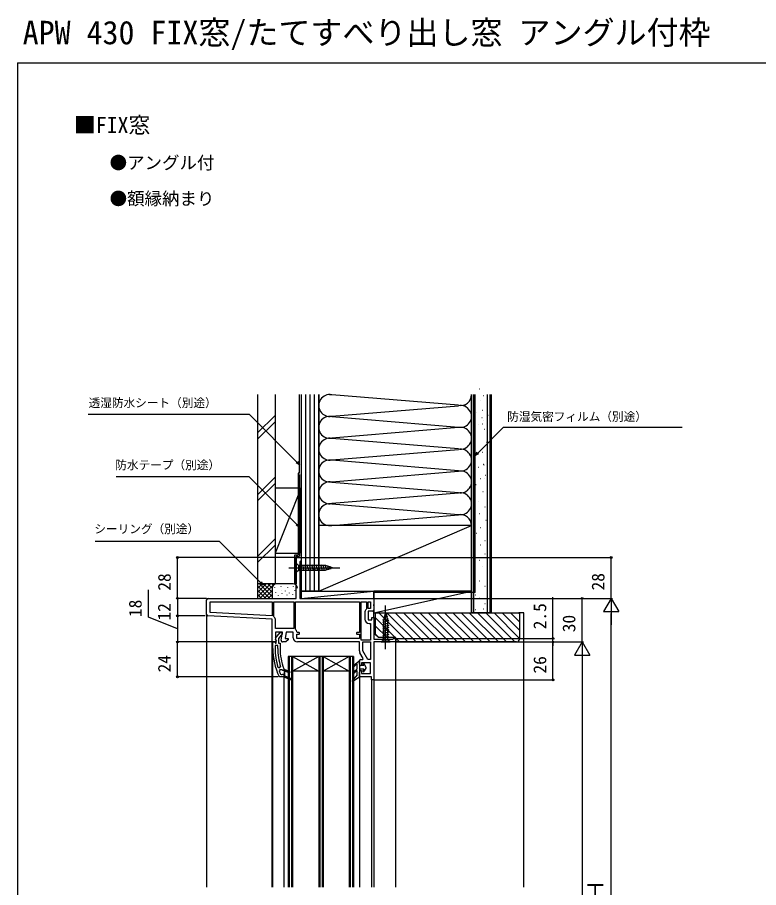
# Model space of a CAD drawing. Units: millimetres, scale not verified. Extents: x -525 to 525, y -783 to 778.
# Drawn here: x -525 to -16, y 181 to 778 of the extents above; entities that cross this region are included whole.
import ezdxf
from ezdxf.enums import TextEntityAlignment as Align

# ---------------------------------------------------------------- set-up
doc = ezdxf.new("R2010")
doc.units = ezdxf.units.MM
doc.header["$LTSCALE"] = 4
for name, color, linetype in [('0-1_USER1', 3, 'Continuous'), ('0-2_YKK_11', 7, 'Continuous'), ('0-3_YKK_12', 2, 'Continuous'), ('0-4_YKK_13', 4, 'Continuous'), ('0-6_YKK_D', 6, 'Continuous'), ('0-7_YKK_ZWAK', 7, 'Continuous'), ('0-8_YSS_K', 3, 'Continuous'), ('0-9_YSS_KE', 3, 'Continuous')]:
    doc.layers.add(name, color=color, linetype=linetype)
doc.styles.add('ＭＳ ゴシック', font='')
doc.styles.get('ＭＳ ゴシック').set_extended_font_data('MS Gothic')

msp = doc.modelspace()

# ---------------------------------------------------------------- linework, layer by layer
at = {"layer": '0-2_YKK_11'}
for p, q in [((-395, 368.249), (-395, 378.3)), ((-286.3, 369.4), (-286.3, 365)), ((-290, 334.1), (-290, 336.3))]:
    msp.add_line(p, q, dxfattribs=at)
for points in [[(-394, 379.3), (-333.4, 379.3), (-333.4, 407.3), (-330, 407.3), (-330, 405.4), (-330.5, 404.9), (-331, 404.4), (-331, 379.3), (-280, 379.3), (-280, 375.058), (-280.12, 374.875), (-280.12, 374.325), (-280, 374.142), (-280, 371.5)], [(-348.624, 366.376), (-348.8, 366.758), (-348.8, 376.9), (-335.1, 376.9)], [(-335.1, 376.9), (-335.1, 358.5), (-347.6, 358.5), (-347.6, 364.165)], [(-333.9, 376.9), (-290, 376.9), (-290, 355.9), (-291.4, 355.9)], [(-333.762, 357.755), (-333.9, 358.1), (-333.9, 376.9)], [(-288.8, 350.5), (-288.8, 376.9), (-285.1, 376.9), (-285.1, 371.992), (-285.278, 371.61)], [(-343.785, 350.474), (-342.793, 356.1), (-347.6, 356.1), (-347.6, 350.744), (-347.058, 349.876), (-347.377, 349.3), (-350, 349.3), (-350, 364.942), (-394.052, 367.25)], [(-281, 370.5), (-283.9, 370.5), (-283.9, 364.5), (-281.5, 364.5), (-281.5, 366.1), (-280, 366.1), (-280, 351.3), (-267.092, 351.3), (-266.796, 351.55), (-266.5, 351.8), (-265, 351.8), (-265, 349.3), (-280, 349.3), (-280, 323.3), (-281.8, 323.3), (-281.8, 325.3), (-290, 325.3), (-290, 328.6)], [(-283.4, 362.1), (-282.4, 362.1), (-282.4, 350.5), (-288.8, 350.5)], [(-347.587, 351.817), (-344.475, 355.801), (-343, 355.801), (-343, 354.699), (-343.475, 354.2), (-343.845, 354.008), (-345.6, 351.762), (-345.6, 348.601), (-344.5, 348.601), (-344.5, 344.933)], [(-335.5, 352.2), (-335.5, 356.1), (-340.356, 356.1), (-341.132, 351.7), (-339, 351.7), (-339, 350.8), (-340.5, 349.3), (-342.8, 349.3)], [(-331.7, 355.9), (-332.616, 355.9), (-333.113, 356.348)], [(-291.4, 354.7), (-290, 354.7), (-290, 351.7), (-333.1, 351.7), (-333.1, 354.7), (-331.7, 354.7)], [(-349.5, 344.933), (-349.5, 349.301), (-348.4, 349.301), (-347.904, 348.863), (-347.606, 348.601), (-347.2, 348.601), (-347.2, 350.001), (-347.4, 350.401)], [(-346.1, 344.933), (-346.1, 347.001), (-347.9, 347.001), (-347.9, 344.933)], [(-290, 343.273), (-290, 349.3), (-332.6, 349.3)], [(-289, 337.3), (-287.655, 337.3), (-287.327, 337.867), (-289.611, 341.823)], [(-289, 329.6), (-288.5, 329.6), (-288.5, 327.7), (-282.5, 327.7), (-282.5, 334.9), (-288.5, 334.9), (-288.5, 333.1), (-289, 333.1)], [(-345.991, 332.056), (-345.513, 331.701), (-344.676, 331.701), (-344.199, 332.348)], [(-337.252, 324.272), (-341.5, 325.963), (-341.5, 329.44), (-338.048, 328.066), (-337.752, 328.809), (-341.5, 330.301), (-342, 330.301), (-342, 329.801), (-342.59, 329.726), (-343.075, 330.101), (-343.1, 330.101), (-344.635, 330.101), (-345.104, 329.426)], [(-342.03, 330.918), (-342, 330.747), (-342, 330.301), (-341.5, 330.301), (-337.752, 328.809), (-338.048, 328.066), (-341.5, 329.44), (-341.5, 325.963), (-337.252, 324.272)], [(-344.205, 327.201), (-343.747, 326.901), (-343.075, 326.901), (-342.59, 327.276), (-342, 327.201), (-342, 325.301), (-337.548, 323.529), (-342, 325.301), (-344.782, 325.301), (-345.236, 325.59)]]:
    msp.add_lwpolyline(points, dxfattribs=at)
for points in [[(-350, 367.345), (-392.6, 369.578), (-392.6, 376.9), (-350, 376.9)], [(-282.4, 376.9), (-282.4, 372.3), (-283.9, 372.3), (-283.9, 376.9)], [(-282.4, 349.3), (-282.4, 337.3), (-284.229, 337.3), (-287.6, 343.139), (-287.6, 349.3)]]:
    msp.add_lwpolyline(points, close=True, dxfattribs=at)
for centre, radius, start, end in [((-394, 378.3), 1, 90.00001, 179.99999), ((-283.4, 369.4), 2.9, 130.36099, 179.99999), ((-281, 371.5), 1, 270.00001, 359.99999), ((-394, 368.249), 1, 180, 266.99997), ((-350.5, 364.165), 2.9, 359.99999, 49.67978), ((-283.4, 365), 2.9, 180.00001, 269.99999), ((-335.5, 356.1), 2.4, 5.9378, 43.60284), ((-331.7, 355.3), 0.6, 269.99999, 90.00001), ((-291.4, 355.3), 0.6, 89.99999, 270.00001), ((-346.8, 351.201), 1, 141.91328, 233.13011), ((-342.8, 350.3), 1, 170.00002, 270), ((-332.6, 352.2), 2.9, 180.00001, 269.99999), ((-303.5, 344.933), 46, 180.00001, 204.86598), ((-303.5, 344.933), 44.4, 179.99999, 196.86019), ((-303.5, 344.933), 42.6, 179.99999, 197.18277), ((-303.5, 344.933), 41, 179.99999, 199.98888), ((-287.1, 343.273), 2.9, 179.99998, 209.99999), ((-289, 336.3), 1, 90.00001, 179.99999), ((-303.5, 344.933), 44.4, 200.44221, 203.53922), ((-289, 334.1), 1, 180.00001, 269.99999), ((-289, 328.6), 1, 90.00001, 179.99999), ((-337.4, 323.901), 0.4, 248.30059, 68.30061), ((-337.4, 323.901), 0.4, 248.30059, 68.30061)]:
    msp.add_arc(centre, radius, start, end, dxfattribs=at)
at = {"layer": '0-3_YKK_12'}
for p, q in [((-280, 374.142), (-280, 375.058)), ((-280, 365.6), (-280, 371.5)), ((-395, 368.249), (-395, 180.8)), ((-350, 180.8), (-350, 349.8)), ((-265, 180.8), (-265, 351.02)), ((-349.5, 180.8), (-349.5, 344.93)), ((-339, 339.3), (-339, 180.8)), ((-294, 339.3), (-339, 339.3)), ((-338.3, 339.3), (-338.3, 180.8)), ((-336.7, 339.3), (-336.7, 180.8)), ((-336, 339.3), (-336, 180.8)), ((-318, 339.3), (-336, 329.3)), ((-336, 339.3), (-318, 329.3)), ((-318, 339.3), (-318, 180.8)), ((-317.3, 339.3), (-317.3, 180.8)), ((-315.7, 339.3), (-315.7, 180.8)), ((-315, 339.3), (-315, 180.8)), ((-297, 339.3), (-315, 329.3)), ((-315, 339.3), (-297, 329.3)), ((-297, 339.3), (-297, 180.8)), ((-296.3, 339.3), (-296.3, 180.8)), ((-294.7, 339.3), (-294.7, 180.8)), ((-294, 339.3), (-294, 180.8)), ((-318, 329.3), (-336, 329.3)), ((-297, 329.3), (-315, 329.3)), ((-342, 325.301), (-342, 180.8)), ((-290, 325.8), (-290, 180.8)), ((-281.8, 323.8), (-281.8, 180.8)), ((-280, 323.8), (-280, 180.8))]:
    msp.add_line(p, q, dxfattribs=at)
at = {"layer": '0-4_YKK_13'}
for p, q in [((-333.4, 403.4), (-333.4, 397.2)), ((-333.4, 403.4), (-331.85, 401.85)), ((-313.316, 401.85), (-331.85, 401.85)), ((-331.85, 401.85), (-331.85, 398.75)), ((-329.424, 398.2), (-330.549, 402.4)), ((-327.871, 398.2), (-328.996, 402.4)), ((-326.318, 398.2), (-327.443, 402.4)), ((-324.765, 398.2), (-325.89, 402.4)), ((-323.212, 398.2), (-324.337, 402.4)), ((-321.659, 398.2), (-322.784, 402.4)), ((-320.106, 398.2), (-321.231, 402.4)), ((-318.553, 398.2), (-319.679, 402.4)), ((-317, 398.2), (-318.126, 402.4)), ((-315.447, 398.2), (-316.573, 402.4)), ((-313.894, 398.2), (-315.02, 402.4)), ((-312.411, 398.459), (-313.467, 402.4)), ((-308.4, 400.3), (-313.316, 401.85)), ((-310.979, 398.91), (-311.792, 401.946)), ((-309.547, 399.362), (-310.096, 401.411)), ((-338.4, 400.3), (-303.4, 400.3)), ((-333.4, 397.2), (-331.85, 398.75)), ((-331.85, 398.75), (-313.316, 398.75)), ((-308.4, 400.3), (-313.316, 398.75)), ((-272, 344.3), (-272, 374.3)), ((-270.159, 365.289), (-274.1, 364.233)), ((-270.61, 366.721), (-273.646, 365.908)), ((-272, 369.3), (-273.55, 364.384)), ((-271.062, 368.153), (-273.112, 367.604)), ((-272, 369.3), (-270.45, 364.384)), ((-269.9, 363.806), (-274.1, 362.68)), ((-269.9, 362.253), (-274.1, 361.127)), ((-269.9, 360.7), (-274.1, 359.574)), ((-269.9, 359.147), (-274.1, 358.021)), ((-273.55, 364.384), (-273.55, 350.85)), ((-270.45, 350.85), (-270.45, 364.384)), ((-269.9, 357.594), (-274.1, 356.468)), ((-269.9, 356.041), (-274.1, 354.916)), ((-269.9, 354.488), (-274.1, 353.363)), ((-269.9, 352.935), (-274.1, 351.81)), ((-275.1, 349.3), (-273.55, 350.85)), ((-275.1, 349.3), (-268.9, 349.3)), ((-273.55, 350.85), (-270.45, 350.85)), ((-268.9, 349.3), (-270.45, 350.85)), ((-293.846, 333.415), (-290.484, 336.037)), ((-290, 335.8), (-290, 325.1)), ((-291.564, 330.841), (-293.872, 328.693)), ((-291.823, 333.973), (-293.355, 332.784)), ((-291.836, 329.495), (-293.328, 328.107)), ((-291.5, 332.522), (-291.5, 333.815)), ((-291.5, 330.987), (-291.5, 332.122)), ((-291.5, 326.774), (-291.5, 329.348)), ((-286.945, 333.1), (-290, 333.1)), ((-286.945, 330.6), (-290, 330.6)), ((-287.5, 334.168), (-287.5, 334.4)), ((-287.5, 329.3), (-287.5, 329.532)), ((-286.945, 333.1), (-287.446, 333.968)), ((-286.945, 330.6), (-287.446, 329.732)), ((-286.7, 334.275), (-286.7, 334.4)), ((-285.3, 331.85), (-286.7, 334.275)), ((-285.3, 331.85), (-286.7, 329.425)), ((-286.7, 329.3), (-286.7, 329.425)), ((-291.548, 326.644), (-294.928, 322.695)), ((-290, 325.1), (-294.54, 322.246))]:
    msp.add_line(p, q, dxfattribs=at)
for centre, radius, start, end in [((-290.3, 335.8), 0.3, 0, 127.94551), ((-293.6, 333.1), 0.4, 127.94551, 307.81232), ((-291.7, 329.348), 0.2, 0, 132.9326), ((-291.7, 333.815), 0.2, 0, 127.81232), ((-291.5, 332.322), 0.2, 90, 270), ((-291.7, 330.987), 0.2, 312.9326, 0), ((-287.1, 334.4), 0.4, 0, 180), ((-287.1, 334.168), 0.4, 180, 210), ((-287.1, 329.532), 0.4, 150, 180), ((-287.1, 329.3), 0.4, 180, 0), ((-293.6, 328.4), 0.4, 132.9326, 312.9326), ((-291.7, 326.774), 0.2, 319.43895, 0), ((-294.7, 322.5), 0.3, 139.43895, 302.15282)]:
    msp.add_arc(centre, radius, start, end, dxfattribs=at)
at = {"layer": '0-6_YKK_D'}
for p, q in [((-333.9, 407.3), (-416, 407.3)), ((-415, 379.3), (-415, 407.3)), ((-329.5, 407.3), (-116, 407.3)), ((-117, 379.3), (-117, 407.3)), ((-395, 379.3), (-416, 379.3)), ((-395, 379.3), (-416, 379.3)), ((-415, 379.3), (-415, 367.3)), ((-279.5, 379.3), (-116, 379.3)), ((-279.5, 379.3), (-136, 379.3)), ((-279.5, 379.3), (-116, 379.3)), ((-157, 351.8), (-157, 380.127)), ((-137, 349.3), (-137, 379.3)), ((-117, 379.3), (-122.25, 370.207)), ((-117, 379.3), (-111.75, 370.207)), ((-117, 379.3), (-117, 361.113)), ((-396, 367.3), (-416, 367.3)), ((-397, 367.3), (-416, 367.3)), ((-415, 367.3), (-415, 349.3)), ((-122.25, 370.207), (-111.75, 370.207)), ((-117, -10.2), (-117, 368.8)), ((-350.5, 349.3), (-416, 349.3)), ((-350.5, 349.3), (-416, 349.3)), ((-415, 325.301), (-415, 349.3)), ((-264.5, 351.8), (-156, 351.8)), ((-264.5, 349.3), (-136, 349.3)), ((-264.5, 349.3), (-136, 349.3)), ((-264.5, 349.3), (-156, 349.3)), ((-260, 349.3), (-156, 349.3)), ((-157, 349.3), (-157, 351.8)), ((-157, 323.3), (-157, 349.3)), ((-157, 349.3), (-157, 346.75)), ((-137, 349.3), (-142.25, 340.207)), ((-137, 349.3), (-131.75, 340.207)), ((-137, 349.3), (-137, 331.113)), ((-142.25, 340.207), (-131.75, 340.207)), ((-137, 338.8), (-137, 19.8)), ((-345.782, 325.301), (-416, 325.301)), ((-279.5, 323.3), (-156, 323.3))]:
    msp.add_line(p, q, dxfattribs=at)
for points in [[(-331.15, 471.141), (-332.953, 472.944), (-365.587, 505.577), (-476.397, 505.577)], [(-210.501, 477.35), (-208.698, 479.153), (-190.934, 496.917), (-68.299, 496.917)], [(-208.215, 478.67), (-210.501, 477.35), (-209.181, 479.636)], [(-332.47, 473.427), (-331.15, 471.141), (-333.436, 472.461)], [(-331.15, 428.151), (-332.953, 429.954), (-365.85, 462.851), (-457.217, 462.851)], [(-332.47, 430.437), (-331.15, 428.151), (-333.436, 429.471)], [(-356.086, 388.364), (-357.889, 390.167), (-386.129, 418.408), (-471.492, 418.408)], [(-357.406, 390.65), (-356.086, 388.364), (-358.372, 389.684)], [(-415, 358.3), (-435, 366.264), (-435, 385.059)]]:
    msp.add_lwpolyline(points, dxfattribs=at)
for centre in [(-415, 407.3), (-117, 407.3), (-415, 379.3), (-415, 379.3), (-137, 379.3), (-415, 367.3), (-415, 367.3), (-415, 349.3), (-415, 349.3), (-157, 351.8), (-157, 349.3), (-157, 349.3), (-415, 325.301), (-157, 323.3)]:
    msp.add_circle(centre, 0.637, dxfattribs=at)
at = {"layer": '0-7_YKK_ZWAK'}
for q in [(-525, -782.7), (525, 747.3)]:
    msp.add_line((-525, 747.3), q, dxfattribs=at)
at = {"layer": '0-8_YSS_K'}
for p, q in [((-207.397, 523.313), (-207.197, 523.313)), ((-330, 519.3), (-330, 384.3)), ((-327, 519.3), (-327, 384.3)), ((-324, 519.3), (-324, 384.3)), ((-321, 519.3), (-321, 384.3)), ((-318, 519.3), (-318, 429.3)), ((-318, 384.3), (-318, 519.3)), ((-318, 429.3), (-318, 519.3)), ((-222.032, 511.958), (-308.968, 519.142)), ((-213, 429.3), (-213, 519.3)), ((-211.5, 369.3), (-211.5, 519.3)), ((-207.148, 515.116), (-206.948, 515.116)), ((-204.664, 518.593), (-204.464, 518.593)), ((-202, 369.3), (-202, 519.3)), ((-199.5, 519.3), (-199.5, 369.3)), ((-308.968, 504.458), (-222.032, 511.642)), ((-205.644, 508.585), (-205.444, 508.585)), ((-360, 492.938), (-348, 504.938)), ((-308.968, 504.142), (-222.032, 496.958)), ((-209.646, 506.984), (-209.446, 506.984)), ((-205.808, 503.476), (-205.608, 503.476)), ((-201.806, 505.077), (-201.606, 505.077)), ((-360, 488.695), (-348, 500.695)), ((-222.032, 496.642), (-308.968, 489.458)), ((-208.045, 498.981), (-207.845, 498.981)), ((-205.402, 499.281), (-205.202, 499.281)), ((-204.844, 501.382), (-204.644, 501.382)), ((-213, 493.023), (-213, 429.3)), ((-204.207, 495.473), (-204.007, 495.473)), ((-222.032, 481.958), (-308.968, 489.142)), ((-202.606, 486.67), (-202.406, 486.67)), ((-308.968, 474.458), (-222.032, 481.642)), ((-205.666, 479.739), (-205.466, 479.739)), ((-222.032, 466.958), (-308.968, 474.142)), ((-308.968, 459.458), (-222.032, 466.642)), ((-208.418, 469.539), (-208.218, 469.539)), ((-204.92, 471.533), (-204.72, 471.533)), ((-204.417, 471.139), (-204.217, 471.139)), ((-360, 450.511), (-348, 462.511)), ((-206.818, 461.535), (-206.618, 461.535)), ((-204.174, 461.835), (-203.974, 461.835)), ((-203.616, 463.936), (-203.416, 463.936)), ((-360, 446.269), (-348, 458.269)), ((-348, 455.3), (-332, 455.3)), ((-348, 455.3), (-348, 410.3)), ((-330, 410.3), (-330, 455.3)), ((-308.968, 459.142), (-222.032, 451.958)), ((-210.019, 457.534), (-209.819, 457.534)), ((-332, 450.3), (-348, 410.3)), ((-222.032, 451.642), (-308.968, 444.458)), ((-205.217, 452.732), (-205.017, 452.732)), ((-308.968, 444.142), (-222.032, 436.958)), ((-208.277, 445.801), (-208.077, 445.801)), ((-308.968, 429.458), (-222.032, 436.642)), ((-207.531, 437.595), (-207.331, 437.595)), ((-203.801, 442.071), (-203.601, 442.071)), ((-203.055, 433.119), (-202.855, 433.119)), ((-318, 384.3), (-213, 429.3)), ((-206.785, 427.897), (-206.585, 427.897)), ((-348, 420.085), (-360, 408.085)), ((-209.769, 424.168), (-209.569, 424.168)), ((-203.801, 418.946), (-203.601, 418.946)), ((-360, 403.842), (-348, 415.842)), ((-210.515, 412.978), (-210.315, 412.978)), ((-206.785, 415.962), (-206.585, 415.962)), ((-348, 410.3), (-332, 410.3)), ((-203.801, 409.994), (-203.601, 409.994)), ((-207.531, 405.518), (-207.331, 405.518)), ((-205.293, 401.042), (-205.093, 401.042)), ((-210.515, 396.566), (-210.315, 396.566)), ((-360, 389.3), (-360, 379.3)), ((-347, 389.3), (-360, 389.3)), ((-360, 380.442), (-351.142, 389.3)), ((-360, 383.271), (-353.971, 389.3)), ((-360, 386.099), (-356.799, 389.3)), ((-360, 388.927), (-359.627, 389.3)), ((-358.686, 389.3), (-350, 380.614)), ((-358.314, 379.3), (-348.314, 389.3)), ((-355.858, 389.3), (-350, 383.442)), ((-353.029, 389.3), (-350, 386.271)), ((-350.201, 389.3), (-349.219, 388.318)), ((-347.373, 389.3), (-347.352, 389.279)), ((-335.5, 389.3), (-347, 389.3)), ((-207.531, 391.344), (-207.331, 391.344)), ((-360, 387.785), (-351.515, 379.3)), ((-360, 384.957), (-354.343, 379.3)), ((-355.485, 379.3), (-350, 384.785)), ((-350, 386.3), (-350, 379.3)), ((-348.172, 386.495), (-348.172, 386.695)), ((-347.505, 383.157), (-347.505, 383.357)), ((-343.833, 387.496), (-343.833, 387.696)), ((-343.499, 384.826), (-343.499, 385.026)), ((-340.706, 384.223), (-340.706, 384.423)), ((-339.159, 386.495), (-339.159, 386.695)), ((-338.158, 382.823), (-338.158, 383.023)), ((-335.318, 387.496), (-335.318, 387.696)), ((-334.486, 384.492), (-334.486, 384.692)), ((-330, 386.3), (-330, 382.763)), ((-330, 384.3), (-330, 379.3)), ((-330, 384.3), (-280, 384.3)), ((-330, 379.3), (-280, 384.3)), ((-318, 384.3), (-330, 384.3)), ((-280, 379.3), (-280, 384.3)), ((-280, 369.3), (-213, 384.3)), ((-203.801, 387.614), (-203.601, 387.614)), ((-360, 382.128), (-357.172, 379.3)), ((-352.657, 379.3), (-349.982, 381.975)), ((-345.674, 381.301), (-345.674, 381.501)), ((-343.165, 382.489), (-343.165, 382.689)), ((-339.745, 381.516), (-339.745, 381.716)), ((-335.651, 381.82), (-335.651, 382.02)), ((-330, 379.3), (-280, 379.3)), ((-210.515, 381.63), (-210.315, 381.63)), ((-207.531, 379.409), (-207.331, 379.409)), ((-210.515, 371.579), (-210.315, 371.579)), ((-204.974, 372.185), (-204.774, 372.185)), ((-203.801, 375.679), (-203.601, 375.679)), ((-279, 365.921), (-265.358, 352.279)), ((-276.722, 369.3), (-256.722, 349.3)), ((-271.065, 369.3), (-251.065, 349.3)), ((-265.408, 369.3), (-245.408, 349.3)), ((-259.751, 369.3), (-239.751, 349.3)), ((-254.094, 369.3), (-234.094, 349.3)), ((-248.438, 369.3), (-228.438, 349.3)), ((-242.781, 369.3), (-222.781, 349.3)), ((-237.124, 369.3), (-217.124, 349.3)), ((-231.467, 369.3), (-211.467, 349.3)), ((-225.81, 369.3), (-205.81, 349.3)), ((-220.153, 369.3), (-200.153, 349.3)), ((-214.496, 369.3), (-194.496, 349.3)), ((-208.84, 369.3), (-188.84, 349.3)), ((-203.183, 369.3), (-183.183, 349.3)), ((-197.526, 369.3), (-180, 351.774)), ((-191.869, 369.3), (-180, 357.431)), ((-186.212, 369.3), (-180, 363.088)), ((-180.555, 369.3), (-180, 368.745)), ((-177, 369.3), (-180.5, 369.3)), ((-177, 180.8), (-177, 369.3)), ((-279, 360.264), (-271.036, 352.3)), ((-279, 354.608), (-276.692, 352.3)), ((-265.021, 351.942), (-262.379, 349.3))]:
    msp.add_line(p, q, dxfattribs=at)
msp.add_lwpolyline([(-280, 369.3), (-213, 369.3), (-213, 384.3), (-280, 384.3)], close=True, dxfattribs=at)
for centre, radius, start, end in [((-310.5, 511.8), 7.5, 78.21649, 281.78353), ((-310.5, 526.8), 7.5, 269.9419, 281.78353), ((-220.5, 519.3), 7.5, 258.21646, 0.00002), ((-220.5, 504.3), 7.5, 258.21646, 101.78354), ((-310.5, 496.8), 7.5, 78.21649, 281.78353), ((-220.5, 489.3), 7.5, 258.21646, 101.78354), ((-310.5, 481.8), 7.5, 78.21648, 281.78353), ((-220.5, 474.3), 7.5, 258.21646, 101.78354), ((-310.5, 466.8), 7.5, 78.21649, 281.78353), ((-220.5, 459.3), 7.5, 258.21646, 101.78354), ((-310.5, 451.8), 7.5, 78.21649, 281.78353), ((-220.5, 444.3), 7.5, 258.21646, 101.78354), ((-310.5, 436.8), 7.5, 78.21649, 281.78353), ((-220.5, 429.3), 7.5, 0, 101.78354), ((-347, 386.3), 3, 90, 180), ((-335.5, 386.3), 3, 0, 90)]:
    msp.add_arc(centre, radius, start, end, dxfattribs=at)
at = {"layer": '0-9_YSS_KE'}
for p, q in [((-360, 519.3), (-360, 389.3)), ((-348, 519.3), (-348, 389.3)), ((-331.15, 465.3), (-331.15, 519.3)), ((-213, 519.3), (-213, 369.3)), ((-210.501, 383.3), (-210.501, 519.3)), ((-200.5, 519.3), (-200.5, 369.3)), ((-332.15, 465.3), (-332.15, 409.3)), ((-331.15, 465.3), (-332.15, 465.3)), ((-331.15, 464.3), (-331.15, 408.3)), ((-334.5, 409.3), (-334.5, 389.3)), ((-334.478, 409.3), (-332.128, 409.3)), ((-333.5, 408.3), (-333.5, 389.3)), ((-333.5, 408.3), (-331.15, 408.3)), ((-348, 389.3), (-360, 389.3)), ((-210.501, 383.3), (-280, 383.3)), ((-200.5, 369.3), (-213, 369.3))]:
    msp.add_line(p, q, dxfattribs=at)
msp.add_lwpolyline([(-213, 384.3), (-213, 429.3), (-318, 429.3), (-318, 384.3)], close=True, dxfattribs=at)
for points in [[(-279, 369.3), (-180, 369.3), (-180, 351.3)], [(-182, 349.3), (-265, 349.3), (-265, 352.3), (-277, 352.3), (-279, 354.3), (-279, 369.3)]]:
    msp.add_lwpolyline(points, dxfattribs=at)
msp.add_arc((-182, 351.3), 2, 270.00001, 359.99999, dxfattribs=at)

# ---------------------------------------------------------------- texts
at = {"layer": '0-1_USER1', "style": 'ＭＳ ゴシック'}
for s, height, p in [('APW 430 FIX窓/たてすべり出し窓 アングル付枠', 16.13, (-521.375, 755.175)), ('■FIX窓', 11, (-486.153, 695.749)), ('●アングル付', 8.798, (-461.636, 671.595)), ('●額縁納まり', 8.798, (-461.636, 646.936))]:
    msp.add_text(s, height=height, dxfattribs=at).set_placement(p, align=Align.BOTTOM_LEFT)
at = {"layer": '0-6_YKK_D', "style": 'ＭＳ ゴシック'}
for s, p in [('透湿防水シート（別途）', (-476.081, 508.896)), ('防湿気密フィルム（別途）', (-188.475, 499.463)), ('防水テープ（別途）', (-457.767, 466.189)), ('シーリング（別途）', (-472.147, 422.252))]:
    msp.add_text(s, height=5.865, dxfattribs=at).set_placement(p, align=Align.BOTTOM_LEFT)
for s, height, p in [('28', 8.798, (-417, 384.539)), ('28', 8.798, (-119, 384.707)), ('18', 8.798, (-437, 366.423)), ('12', 8.798, (-417.103, 364.054)), ('2.5', 8.798, (-159, 358.014)), ('30', 8.798, (-139, 355.974)), ('24', 8.798, (-417, 328.403)), ('26', 8.798, (-159, 327.607)), ('Ｈ', 11, (-119, 170.948))]:
    msp.add_text(s, height=height, rotation=90, dxfattribs=at).set_placement(p, align=Align.BOTTOM_LEFT)

doc.saveas('drawing.dxf')
